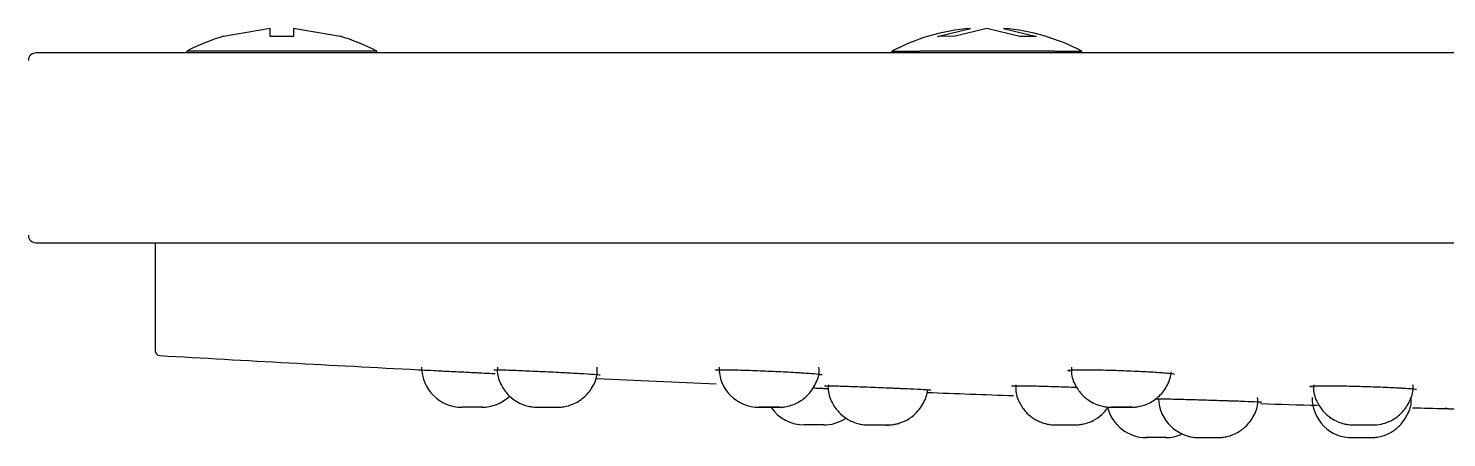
# Model space of a CAD drawing. Header units: millimetres. Extents: x -60 to 7633, y -2614 to 2146.
# Drawn here: x 2341.8 to 2397.8, y 1866.2 to 1882.4 of the extents above; entities that cross this region are included whole.
import ezdxf

# ---------------------------------------------------------------- set-up
doc = ezdxf.new("R2010")
doc.units = ezdxf.units.MM
doc.layers.get('0').update_dxf_attribs({"color": 250})

msp = doc.modelspace()

# ---------------------------------------------------------------- linework, layer by layer
at = {"linetype": 'Continuous'}
for p, q in [((2351.367, 1882.393), (2349.527, 1882.068)), ((2351.367, 1882.068), (2351.367, 1882.393)), ((2352.287, 1882.393), (2352.287, 1882.068)), ((2354.127, 1882.068), (2352.287, 1882.393)), ((2377.7, 1882.068), (2379.002, 1882.393)), ((2379.652, 1882.393), (2378.351, 1882.068)), ((2380.953, 1882.068), (2379.652, 1882.393)), ((2380.303, 1882.393), (2381.604, 1882.068)), ((2349.527, 1882.068), (2349.527, 1882.082)), ((2352.287, 1882.068), (2351.367, 1882.068)), ((2354.127, 1882.082), (2354.127, 1882.068)), ((2378.026, 1882.082), (2377.7, 1882.068)), ((2378.351, 1882.068), (2378.026, 1882.082)), ((2381.604, 1882.068), (2380.953, 1882.068)), ((2551.527, 1881.42), (2342.127, 1881.42)), ((2351.827, 1881.487), (2348.077, 1881.487)), ((2348.077, 1881.487), (2348.077, 1881.42)), ((2355.577, 1881.487), (2351.827, 1881.487)), ((2355.577, 1881.42), (2355.577, 1881.487)), ((2375.902, 1881.487), (2377, 1881.487)), ((2375.902, 1881.487), (2375.902, 1881.42)), ((2382.304, 1881.487), (2377, 1881.487)), ((2382.304, 1881.487), (2383.402, 1881.487)), ((2383.402, 1881.42), (2383.402, 1881.487)), ((2342.127, 1873.92), (2551.527, 1873.92)), ((2346.827, 1873.92), (2346.827, 1869.663)), ((2359.744, 1867.42), (2358.931, 1867.42)), ((2361.912, 1867.42), (2362.724, 1867.42)), ((2373.223, 1866.72), (2372.427, 1866.72)), ((2375.565, 1866.72), (2375.745, 1866.72)), ((2382.656, 1866.72), (2383.137, 1866.72)), ((2394.527, 1866.72), (2394.896, 1866.72)), ((2394.609, 1866.72), (2394.881, 1866.72)), ((2386.734, 1866.22), (2385.929, 1866.22)), ((2387.993, 1866.22), (2388.795, 1866.22)), ((2394.035, 1866.22), (2394.838, 1866.22))]:
    msp.add_line(p, q, dxfattribs=at)
for centre, radius, start, end in [((2379.652, 1874.42), 8, 94.722, 117.9532), ((2379.652, 1874.42), 8, 62.0468, 85.1807), ((2351.827, 1874.42), 8, 106.7083, 117.9532), ((2351.827, 1874.42), 8, 62.0468, 73.2917), ((2342.127, 1881.12), 0.3, 90, 180), ((2342.127, 1874.22), 0.3, 180, 270), ((2347.027, 1869.663), 0.2, 180, 266.6631), ((2434.327, 3366.92), 1500, 266.663055, 267.053349), ((2358.938, 1869.02), 1.6, 180.6141, 269.9916), ((2370.643, 1868.981), 1.561, 179.0613, 270.6023), ((2434.327, 3366.92), 1500, 267.322265, 267.502869), ((2359.716, 1869.02), 1.6, 269.9268, 313.6984), ((2434.327, 3366.92), 1500, 267.82063, 267.951418), ((2388.02, 1867.82), 1.6, 181.825, 269.9988), ((2394.044, 1867.775), 1.556, 178.8432, 271.0486), ((2372.454, 1868.32), 1.6, 214.218, 270.026), ((2385.959, 1867.82), 1.6, 194.5202, 270), ((2434.327, 3366.92), 1500, 268.323858, 268.409849), ((2434.327, 3366.92), 1500, 268.552767, 268.601697), ((2373.2, 1868.32), 1.6, 269.9867, 303.2444), ((2375.674, 1868.898), 2.179, 268.5733, 275.6583), ((2375.739, 1868.278), 1.562, 265.6738, 286.5884), ((2386.696, 1867.82), 1.6, 269.9662, 294.4576), ((2388.02, 1867.82), 1.6, 245.5586, 269.9988), ((2388.727, 1868.069), 1.85, 268.446, 276.0218), ((2394.727, 1868.664), 2.446, 267.7024, 274.8298)]:
    msp.add_arc(centre, radius, start, end, dxfattribs=at)
for centre, major_axis, ratio in [((2371.059, 1867.42), (0.405, 0), 0.000087), ((2384.962, 1867.42), (0.403, 0), 0.000123)]:
    msp.add_ellipse(centre, major_axis=major_axis, ratio=ratio, dxfattribs=at)
for points, knots in [([(2357.218, 1868.903), (2357.22, 1868.903), (2357.329, 1868.898), (2357.792, 1868.874), (2358.493, 1868.839), (2359.078, 1868.81), (2359.421, 1868.793), (2359.558, 1868.786), (2359.796, 1868.774), (2360.038, 1868.762), (2360.205, 1868.753), (2360.246, 1868.751)], [0.125839, 0.125839, 0.125839, 0.125839, 0.1879663, 0.2503039, 0.312673, 0.3750749, 0.3829363, 0.3907883, 0.4064706, 0.4377793, 0.448119, 0.448119, 0.448119, 0.448119]), ([(2360.196, 1868.9), (2360.197, 1868.901), (2360.205, 1868.902), (2360.279, 1868.905), (2360.591, 1868.898), (2361.221, 1868.874), (2362.018, 1868.839), (2362.615, 1868.81), (2362.943, 1868.793), (2363.073, 1868.786), (2363.294, 1868.774), (2363.703, 1868.751), (2364.172, 1868.721), (2364.351, 1868.706), (2364.387, 1868.701)], [0.0867464, 0.0867464, 0.0867464, 0.0867464, 0.0935888, 0.1256275, 0.1879663, 0.2503039, 0.312673, 0.3750749, 0.3829363, 0.3907883, 0.4064706, 0.4377793, 0.5002726, 0.5627663, 0.5627663, 0.5627663, 0.5627663]), ([(2360.343, 1869.007), (2360.336, 1868.937), (2360.315, 1868.704), (2360.463, 1868.309), (2360.719, 1867.935), (2361.009, 1867.69), (2361.285, 1867.542), (2361.523, 1867.465), (2361.705, 1867.432), (2361.825, 1867.422), (2361.886, 1867.42), (2361.91, 1867.42), (2361.915, 1867.42), (2361.916, 1867.42), (2361.917, 1867.42), (2361.919, 1867.42), (2361.922, 1867.42), (2361.923, 1867.42), (2361.935, 1867.42), (2361.937, 1867.42)], [0, 0, 0, 0, 0.073505, 0.285456, 0.455383, 0.598565, 0.718585, 0.815181, 0.886747, 0.932169, 0.953873, 0.958129, 0.959316, 0.960151, 0.961157, 0.962934, 0.967549, 0.994742, 1, 1, 1, 1]), ([(2362.694, 1867.42), (2362.696, 1867.42), (2362.698, 1867.42), (2362.708, 1867.42), (2362.723, 1867.42), (2362.806, 1867.422), (2363.009, 1867.441), (2363.357, 1867.54), (2363.765, 1867.79), (2364.104, 1868.2), (2364.29, 1868.647), (2364.277, 1868.908), (2364.271, 1869.005)], [0, 0, 0, 0, 0.015315, 0.019494, 0.023387, 0.035014, 0.116302, 0.265778, 0.460451, 0.672399, 0.894916, 1, 1, 1, 1]), ([(2368.936, 1868.89), (2368.937, 1868.892), (2368.954, 1868.897), (2369.035, 1868.902), (2369.265, 1868.905), (2369.73, 1868.898), (2370.483, 1868.874), (2371.322, 1868.839), (2371.89, 1868.81), (2372.182, 1868.793), (2372.296, 1868.786), (2372.484, 1868.774), (2372.814, 1868.751), (2373.081, 1868.726), (2373.143, 1868.712), (2373.147, 1868.708)], [0.0455197, 0.0455197, 0.0455197, 0.0455197, 0.0627738, 0.0935888, 0.1256275, 0.1879663, 0.2503039, 0.312673, 0.3750749, 0.3829363, 0.3907883, 0.4064706, 0.4377793, 0.5002726, 0.5382191, 0.5382191, 0.5382191, 0.5382191]), ([(2371.406, 1867.42), (2371.416, 1867.42), (2371.43, 1867.42), (2371.44, 1867.42), (2371.449, 1867.42), (2371.465, 1867.42), (2371.496, 1867.421), (2371.57, 1867.424), (2371.806, 1867.45), (2372.167, 1867.567), (2372.603, 1867.878), (2372.911, 1868.328), (2373.06, 1868.762), (2373.028, 1868.97), (2373.023, 1869.004)], [0, 0, 0, 0, 0.029962, 0.046737, 0.055343, 0.059341, 0.069381, 0.08991, 0.144927, 0.340209, 0.517189, 0.745449, 0.964136, 1, 1, 1, 1]), ([(2382.848, 1868.872), (2382.855, 1868.877), (2382.868, 1868.886), (2382.989, 1868.896), (2383.185, 1868.902), (2383.537, 1868.905), (2384.123, 1868.898), (2384.948, 1868.874), (2385.772, 1868.839), (2386.272, 1868.81), (2386.508, 1868.793), (2386.598, 1868.786), (2386.741, 1868.774), (2386.969, 1868.751), (2387.054, 1868.733), (2387.055, 1868.723)], [0, 0, 0, 0, 0.0319815, 0.0627738, 0.0935888, 0.1256275, 0.1879663, 0.2503039, 0.312673, 0.3750749, 0.3829363, 0.3907883, 0.4064706, 0.4377793, 0.5002726, 0.5002726, 0.5002726, 0.5002726]), ([(2382.938, 1868.847), (2382.918, 1868.85), (2382.868, 1868.859), (2382.856, 1868.867), (2382.848, 1868.872)], [0.9533162, 0.9533162, 0.9533162, 0.9533162, 0.96878093, 1, 1, 1, 1]), ([(2382.993, 1869.006), (2382.987, 1868.901), (2382.977, 1868.644), (2383.147, 1868.238), (2383.412, 1867.888), (2383.702, 1867.66), (2383.973, 1867.526), (2384.203, 1867.457), (2384.376, 1867.429), (2384.484, 1867.421), (2384.54, 1867.42), (2384.557, 1867.42), (2384.56, 1867.42), (2384.562, 1867.42), (2384.565, 1867.42), (2384.574, 1867.42), (2384.609, 1867.42), (2384.685, 1867.42), (2384.74, 1867.42), (2384.757, 1867.42)], [0, 0, 0, 0, 0.100366, 0.284148, 0.433084, 0.558904, 0.663906, 0.747577, 0.8084, 0.84567, 0.862301, 0.864428, 0.865849, 0.867566, 0.870657, 0.879256, 0.933563, 0.982285, 1, 1, 1, 1]), ([(2385.258, 1867.42), (2385.287, 1867.42), (2385.329, 1867.42), (2385.343, 1867.42), (2385.358, 1867.42), (2385.374, 1867.42), (2385.411, 1867.421), (2385.486, 1867.425), (2385.67, 1867.447), (2385.986, 1867.534), (2386.388, 1867.771), (2386.733, 1868.171), (2386.904, 1868.561), (2386.92, 1868.775), (2386.921, 1868.813)], [0, 0, 0, 0, 0.0543936, 0.0836457, 0.0907748, 0.094902, 0.1055835, 0.1302821, 0.1787777, 0.3091267, 0.4889028, 0.6826449, 0.8881097, 0.9310016, 0.9310016, 0.9310016, 0.9310016]), ([(2372.778, 1868.185), (2372.785, 1868.184), (2372.826, 1868.183), (2372.902, 1868.179), (2373.039, 1868.174), (2373.212, 1868.167), (2373.347, 1868.161), (2373.415, 1868.158)], [0.37360192, 0.37360192, 0.37360192, 0.37360192, 0.3752206, 0.38308028, 0.39093053, 0.40660915, 0.42272737, 0.42272737, 0.42272737, 0.42272737]), ([(2373.238, 1868.267), (2373.238, 1868.267), (2373.245, 1868.268), (2373.316, 1868.27), (2373.609, 1868.266), (2374.247, 1868.246), (2375.038, 1868.217), (2375.636, 1868.193), (2375.965, 1868.179), (2376.095, 1868.174), (2376.317, 1868.164), (2376.729, 1868.145), (2377.203, 1868.121), (2377.477, 1868.102), (2377.449, 1868.097), (2377.381, 1868.097)], [0.0880304, 0.0880304, 0.0880304, 0.0880304, 0.0935661, 0.1255954, 0.1880308, 0.2504807, 0.3128343, 0.3752206, 0.3830803, 0.3909305, 0.4066091, 0.4379106, 0.5003898, 0.5628689, 0.6252143, 0.6252143, 0.6252143, 0.6252143]), ([(2373.36, 1868.254), (2373.358, 1868.254), (2373.309, 1868.257), (2373.275, 1868.26), (2373.257, 1868.262)], [0.03081768, 0.03081768, 0.03081768, 0.03081768, 0.03196158, 0.06275033, 0.06275033, 0.06275033, 0.06275033]), ([(2373.4, 1868.305), (2373.393, 1868.23), (2373.374, 1867.993), (2373.525, 1867.596), (2373.783, 1867.226), (2374.073, 1866.984), (2374.348, 1866.839), (2374.585, 1866.763), (2374.766, 1866.731), (2374.884, 1866.722), (2374.944, 1866.72), (2374.966, 1866.72), (2374.97, 1866.72), (2374.972, 1866.72), (2374.974, 1866.72), (2374.977, 1866.72), (2374.988, 1866.72), (2375.034, 1866.72), (2375.138, 1866.72), (2375.273, 1866.72), (2375.414, 1866.72), (2375.518, 1866.72), (2375.554, 1866.72), (2375.559, 1866.72)], [0, 0, 0, 0, 0.063043, 0.229244, 0.362742, 0.47529, 0.569568, 0.645326, 0.701284, 0.736602, 0.753287, 0.755838, 0.757126, 0.758263, 0.759997, 0.763784, 0.779304, 0.82263, 0.866372, 0.909168, 0.95195, 0.994674, 1, 1, 1, 1]), ([(2380.629, 1868.258), (2380.63, 1868.26), (2380.644, 1868.264), (2380.722, 1868.268), (2380.949, 1868.27), (2381.398, 1868.266), (2382.157, 1868.246), (2382.79, 1868.224), (2383.135, 1868.211), (2383.208, 1868.208)], [0.046124, 0.046124, 0.046124, 0.046124, 0.0627503, 0.0935661, 0.1255954, 0.1880308, 0.2504807, 0.3128343, 0.3296608, 0.3296608, 0.3296608, 0.3296608]), ([(2380.795, 1868.306), (2380.789, 1868.207), (2380.776, 1867.955), (2380.941, 1867.552), (2381.205, 1867.197), (2381.494, 1866.966), (2381.767, 1866.829), (2381.998, 1866.758), (2382.173, 1866.73), (2382.283, 1866.721), (2382.339, 1866.72), (2382.358, 1866.72), (2382.361, 1866.72), (2382.364, 1866.72), (2382.367, 1866.72), (2382.378, 1866.72), (2382.417, 1866.72), (2382.519, 1866.72), (2382.607, 1866.72), (2382.652, 1866.72), (2382.652, 1866.72)], [0, 0, 0, 0, 0.090463, 0.269883, 0.414971, 0.53749, 0.63984, 0.721575, 0.781237, 0.818077, 0.833997, 0.836528, 0.838169, 0.840068, 0.843418, 0.852577, 0.906666, 0.952037, 0.999537, 1, 1, 1, 1]), ([(2392.395, 1868.243), (2392.401, 1868.247), (2392.412, 1868.255), (2392.529, 1868.263), (2392.721, 1868.268), (2393.07, 1868.27), (2393.646, 1868.266), (2394.475, 1868.246), (2395.299, 1868.217), (2395.802, 1868.193), (2396.041, 1868.179), (2396.132, 1868.174), (2396.276, 1868.164), (2396.508, 1868.145), (2396.598, 1868.13), (2396.601, 1868.122)], [0, 0, 0, 0, 0.0319616, 0.0627503, 0.0935661, 0.1255954, 0.1880308, 0.2504807, 0.3128343, 0.3752206, 0.3830803, 0.3909305, 0.4066091, 0.4379106, 0.5003898, 0.5003898, 0.5003898, 0.5003898]), ([(2392.494, 1868.222), (2392.472, 1868.225), (2392.419, 1868.232), (2392.405, 1868.239), (2392.395, 1868.243)], [0.95258154, 0.95258154, 0.95258154, 0.95258154, 0.96878047, 1, 1, 1, 1]), ([(2392.551, 1868.306), (2392.544, 1868.243), (2392.521, 1868.014), (2392.665, 1867.621), (2392.92, 1867.243), (2393.21, 1866.995), (2393.486, 1866.845), (2393.725, 1866.766), (2393.91, 1866.732), (2394.03, 1866.722), (2394.094, 1866.72), (2394.116, 1866.72), (2394.12, 1866.72), (2394.123, 1866.72), (2394.127, 1866.72), (2394.137, 1866.72), (2394.173, 1866.72), (2394.27, 1866.72), (2394.392, 1866.72), (2394.473, 1866.72), (2394.515, 1866.72)], [0, 0, 0, 0, 0.056445, 0.236827, 0.381161, 0.502701, 0.60465, 0.686833, 0.747908, 0.786891, 0.805639, 0.808457, 0.810188, 0.81208, 0.815316, 0.823785, 0.87262, 0.916658, 0.96271, 1, 1, 1, 1]), ([(2394.881, 1866.72), (2394.883, 1866.72), (2394.887, 1866.72), (2394.903, 1866.72), (2394.955, 1866.721), (2395.114, 1866.732), (2395.376, 1866.788), (2395.729, 1866.946), (2396.091, 1867.238), (2396.367, 1867.683), (2396.5, 1868.09), (2396.467, 1868.287), (2396.464, 1868.308)], [0, 0, 0, 0, 0.001804, 0.00649, 0.019265, 0.065452, 0.196214, 0.341304, 0.528322, 0.745997, 0.976534, 1, 1, 1, 1]), ([(2375.889, 1866.73), (2375.965, 1866.74), (2376.136, 1866.764), (2376.45, 1866.878), (2376.837, 1867.133), (2377.159, 1867.553), (2377.303, 1867.939), (2377.311, 1868.112)], [0, 0, 0, 0, 0.0899463, 0.2383488, 0.4183877, 0.6837576, 0.9157541, 0.9157541, 0.9157541, 0.9157541]), ([(2386.279, 1867.755), (2386.28, 1867.755), (2386.287, 1867.757), (2386.363, 1867.758), (2386.662, 1867.754), (2387.304, 1867.738), (2388.097, 1867.716), (2388.694, 1867.697), (2389.022, 1867.686), (2389.152, 1867.682), (2389.373, 1867.674), (2389.783, 1867.66), (2390.253, 1867.641), (2390.52, 1867.626), (2390.487, 1867.622), (2390.417, 1867.622)], [0.086345, 0.086345, 0.086345, 0.086345, 0.0935959, 0.1255649, 0.1880565, 0.250576, 0.3129169, 0.3752328, 0.3830813, 0.3909294, 0.4066265, 0.4380195, 0.5005373, 0.5628926, 0.6251935, 0.6251935, 0.6251935, 0.6251935]), ([(2388.921, 1866.229), (2388.982, 1866.237), (2389.138, 1866.257), (2389.457, 1866.361), (2389.842, 1866.605), (2390.175, 1867.019), (2390.354, 1867.464), (2390.338, 1867.717), (2390.332, 1867.805)], [0, 0, 0, 0, 0.072092, 0.215603, 0.419585, 0.653774, 0.896499, 1, 1, 1, 1]), ([(2394.933, 1866.226), (2394.963, 1866.229), (2395.056, 1866.236), (2395.291, 1866.286), (2395.613, 1866.42), (2395.984, 1866.704), (2396.27, 1867.126), (2396.42, 1867.547), (2396.388, 1867.763), (2396.382, 1867.807)], [0, 0, 0, 0, 0.034873, 0.125393, 0.297777, 0.477155, 0.707498, 0.949468, 1, 1, 1, 1]), ([(2383.217, 1866.73), (2383.335, 1866.74), (2383.539, 1866.762), (2383.879, 1866.899), (2384.19, 1867.113), (2384.36, 1867.311), (2384.432, 1867.415)], [0, 0, 0, 0, 0.1353833, 0.2762367, 0.4475572, 0.6054498, 0.6054498, 0.6054498, 0.6054498]), ([(2397.868, 1867.363), (2397.821, 1867.364), (2397.746, 1867.366), (2397.698, 1867.367), (2397.823, 1867.364), (2398.303, 1867.353), (2398.9, 1867.339), (2399.317, 1867.33), (2399.471, 1867.326)], [0.0645688, 0.0645688, 0.0645688, 0.0645688, 0.0935752, 0.1255871, 0.1880356, 0.2504652, 0.3128194, 0.3481223, 0.3481223, 0.3481223, 0.3481223]), ([(2382.936, 1866.72), (2382.956, 1866.72), (2383.011, 1866.72), (2383.082, 1866.72), (2383.11, 1866.72), (2383.116, 1866.72), (2383.12, 1866.72), (2383.125, 1866.72), (2383.137, 1866.72), (2383.169, 1866.72), (2383.194, 1866.725), (2383.217, 1866.73)], [0, 0, 0, 0, 0.125872, 0.428147, 0.73214, 0.775691, 0.788573, 0.798105, 0.820129, 0.864281, 1, 1, 1, 1]), ([(2383.154, 1866.72), (2383.155, 1866.72), (2383.207, 1866.722), (2383.317, 1866.73), (2383.425, 1866.749), (2383.482, 1866.763)], [0.1525328, 0.1525328, 0.1525328, 0.1525328, 0.1532224, 0.2063952, 0.2669538, 0.2669538, 0.2669538, 0.2669538]), ([(2394.061, 1866.22), (2394.061, 1866.22), (2394.062, 1866.22), (2394.062, 1866.22), (2394.063, 1866.22), (2394.064, 1866.22), (2394.067, 1866.22), (2394.094, 1866.22), (2394.179, 1866.22), (2394.275, 1866.22), (2394.333, 1866.22), (2394.348, 1866.22)], [0.8363098, 0.8363098, 0.8363098, 0.8363098, 0.8365354, 0.8370027, 0.8377524, 0.8394396, 0.845908, 0.8911629, 0.9387176, 0.9854133, 1, 1, 1, 1]), ([(2394.643, 1866.22), (2394.662, 1866.22), (2394.716, 1866.22), (2394.766, 1866.22), (2394.792, 1866.22), (2394.802, 1866.22), (2394.805, 1866.22), (2394.815, 1866.22), (2394.835, 1866.22), (2394.911, 1866.222), (2394.983, 1866.229), (2395.039, 1866.237)], [0, 0, 0, 0, 0.0214607, 0.0709959, 0.0962051, 0.1097381, 0.1187335, 0.1211753, 0.1248404, 0.1411442, 0.2015309, 0.2015309, 0.2015309, 0.2015309])]:
    msp.add_open_spline(points, degree=3, knots=knots, dxfattribs=at)
msp.add_open_spline([(2373.13, 1868.701), (2373.109, 1868.698), (2373.07, 1868.695), (2373.014, 1868.694)], degree=3, dxfattribs=at)

doc.saveas('drawing.dxf')
